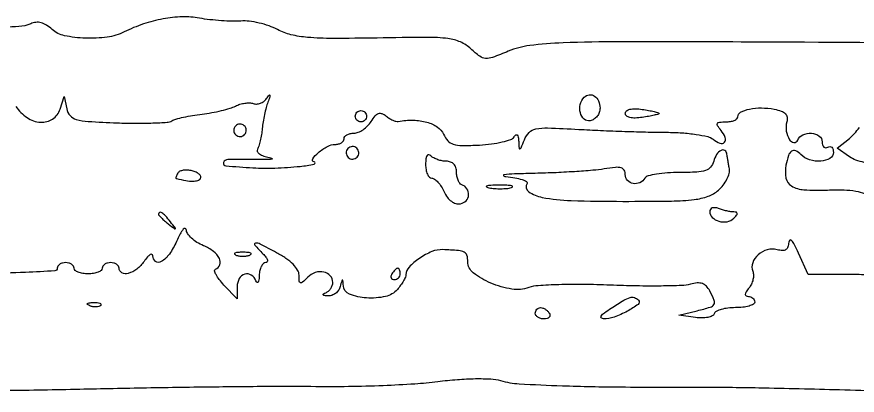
# Model space of a CAD drawing. Extents: x 0 to 5034, y 0 to 2560.
# Drawn here: x 675.8 to 825.2, y 2222.5 to 2289.7 of the extents above; entities that cross this region are included whole.
import ezdxf

# ---------------------------------------------------------------- set-up
doc = ezdxf.new("R2010")
doc.units = 0

msp = doc.modelspace()

# ---------------------------------------------------------------- linework, layer by layer
for points in [[(845.412255, 2284.918822, 0.001139), (806, 2285.172742, 0.001099), (783.140612, 2285.217705, 0.009485), (772.943873, 2285.021901, 0.02097), (767.004462, 2284.545112, 0.068468), (763.200929, 2283.538338, -0.01078), (760.408664, 2282.442698, -0.103834), (759.153552, 2282.258859, -0.146175), (758.113263, 2282.640697, -0.028036), (756.555942, 2283.947446, 0.083676), (754.696961, 2285.184679, 0.076279), (752.474633, 2285.79494, 0.030493), (748.769334, 2285.998076, 0.003018), (739.855013, 2285.889007, -0.004315), (731.96602, 2285.812948, -0.021316), (727.526389, 2285.997807, -0.038316), (724.557327, 2286.479492, -0.061902), (722.165565, 2287.382691, 0.037433), (720.657447, 2288.037966, 0.026359), (718.880735, 2288.553396, 0.026725), (717.118482, 2288.867176, 0.049375), (715.665565, 2288.902203, -0.024554), (714.154778, 2288.863718, -0.0114), (712.194276, 2288.954811, -0.011263), (710.135578, 2289.144238, -0.015409), (708.293671, 2289.413379, 0.051048), (705.211898, 2289.641544, 0.038246), (701.824927, 2289.286106, 0.03613), (698.323717, 2288.379997, 0.033573), (694.899201, 2286.961948, -0.081588), (691.904812, 2286.045845, -0.042538), (687.995506, 2285.853907, -0.04219), (684.292315, 2286.301548, -0.133519), (682.085059, 2287.423023, 0.043748), (681.084666, 2288.18057, 0.075575), (680.129366, 2288.595571, 0.088232), (679.202411, 2288.67264, 0.083713), (678.287245, 2288.429096, -0.093447), (676.193788, 2287.915069, -0.002225), (666.110349, 2287.41075, -0.005523)], [(675.662851, 2273.75, 0.100032), (677.636053, 2271.751637, 0.132951), (680.042858, 2270.932673, 0.164105), (682.179603, 2271.504942, 0.167702), (683.510318, 2273.25), (684.253899, 2275.5), (684.687096, 2273.321768, 0.132104), (685.280586, 2272.120869, 0.145215), (686.377453, 2271.432124, 0.053136), (688.527061, 2271.071731, 0.005548), (693.640703, 2270.821768, 0.007975), (696.993274, 2270.748679, 0.010864), (700.016703, 2270.796689, 0.007933), (702.523361, 2270.930849, 0.111506), (703.3814, 2271.188236, -0.061727), (704.103962, 2271.48544, -0.012284), (705.462252, 2271.821238, -0.012827), (707.073314, 2272.134657, -0.011634), (708.751559, 2272.376676, 0.014875), (710.472321, 2272.636223, 0.013978), (712.210946, 2273.002085, 0.014098), (713.733407, 2273.412893, 0.045967), (714.700716, 2273.803313, -0.045941), (715.490007, 2274.12193, -0.038473), (716.372621, 2274.314621, -0.040096), (717.212987, 2274.363322, -0.080203), (717.865654, 2274.242988, 0.102323), (718.46103, 2274.160025, 0.074017), (719.117634, 2274.302207, 0.070647), (719.733519, 2274.640326, 0.077156), (720.209986, 2275.128115, -0.011914), (720.671741, 2275.743817, -0.581284), (720.794614, 2275.725297, -0.176488), (720.79929, 2275.475725, -0.00554), (720.452244, 2274.5, 0.024176), (720.151611, 2273.543275, 0.011891), (719.857777, 2272.301417, 0.011769), (719.613199, 2270.994616, 0.016789), (719.462647, 2269.823974, -0.017405), (719.320027, 2268.725692, -0.017337), (719.10122, 2267.638542, -0.017466), (718.844348, 2266.703898, -0.062691), (718.587781, 2266.142032, 0.269194), (718.57618, 2265.722613, 0.118675), (718.961505, 2265.295933, 0.071155), (719.716757, 2264.923655, 0.037643), (720.733045, 2264.674257, -0.090786), (721.178576, 2264.513405, -0.706964), (721.151874, 2264.372686, -0.03563), (720.144164, 2264.290602, -0.00652), (718.273335, 2264.296201, 0.006376), (713.324847, 2264.31243, 0.323118), (712.586847, 2263.769204, 0.482303), (712.975365, 2263.185884, 0.006743), (717.805758, 2262.842557, 0.023161), (721.700731, 2262.799096, 0.015033), (726.195192, 2263.092633, 0.034968), (728.695713, 2263.50949, 0.826785), (728.678571, 2263.881685, -0.544286), (728.433399, 2264.415071, -0.077925), (729.403026, 2265.517098, -0.047347), (731.057396, 2266.646638, -0.126783), (732.428571, 2267, 0.061768), (733.02945, 2267.074515, 0.080164), (733.538393, 2267.29375, 0.09778), (733.879052, 2267.618614, 0.154765), (734, 2268, -0.171374), (734.13473, 2268.381544, -0.094043), (734.516839, 2268.70625, -0.074515), (735.086387, 2268.925895, -0.054884), (735.759453, 2269, 0.09735), (736.527802, 2269.151029, 0.052183), (737.382912, 2269.609829, 0.049174), (738.188979, 2270.281899, 0.054877), (738.815399, 2271.076014, -0.034049), (739.518594, 2272.04796, -0.132114), (740.120913, 2272.472256, -0.183827), (740.735079, 2272.464514, -0.079296), (741.450685, 2272.040927, 0.034624), (742.026113, 2271.627073, 0.035704), (742.647442, 2271.301305, 0.038148), (743.223833, 2271.100478, 0.109587), (743.64474, 2271.083334, -0.049286), (746.310716, 2271.294661, -0.064499), (748.725974, 2270.934054, -0.077359), (750.600054, 2270.071297, -0.14226), (751.67618, 2268.799683, 0.079955), (752.436784, 2267.636907, 0.136187), (753.413169, 2267.023069, 0.074006), (754.984038, 2266.797225, 0.01202), (758.073829, 2266.886817, 0.019199), (760.201894, 2267.081908, 0.025399), (762.116098, 2267.431421, 0.024389), (763.632957, 2267.867852, 0.170432), (764.229522, 2268.337134, -0.085459), (764.544031, 2268.683564, -0.382057), (764.795201, 2268.666777, -0.15941), (764.975262, 2268.301525, -0.025637), (765.048074, 2267.5, 0.007762), (765.113537, 2266.307776, 0.486267), (765.265786, 2266.204682, 0.219409), (765.472238, 2266.393934, 0.003888), (766.058394, 2267.823615, -0.097722), (766.907082, 2269.129966, -0.154221), (768.074276, 2269.758246, -0.056158), (770.195982, 2269.918895, -0.004624), (775.745008, 2269.664167, 0.003214), (779.595665, 2269.476525, 0.002253), (783.934839, 2269.312616, 0.002273), (788.092349, 2269.193246, 0.004745), (791.33104, 2269.145739, -0.015862), (794.063901, 2269.044855, -0.019832), (796.587005, 2268.770587, -0.018797), (798.650237, 2268.383353, -0.117945), (799.605206, 2267.912687, 0.078409), (800.829609, 2267.185009, 0.313418), (801.634278, 2267.371476, 0.290955), (801.779754, 2268.222201, 0.074088), (801.020056, 2269.475834, -0.025996), (800.394005, 2270.315382, -0.282481), (800.378583, 2270.719467, -0.248327), (800.739811, 2270.951779, -0.021182), (801.877555, 2271, 0.039723), (802.690252, 2271.064668, 0.058965), (803.376532, 2271.25949, 0.077549), (803.843557, 2271.545301, 0.220163), (804, 2271.883369, -0.280124), (804.499793, 2272.70546, -0.067806), (806.06377, 2273.263803, -0.054402), (808.200832, 2273.475625, -0.044775), (810.482518, 2273.248093, -0.036845), (811.725674, 2272.914004, -0.115457), (812.451115, 2272.453011, -0.162706), (812.75786, 2271.821589, -0.096653), (812.704612, 2270.978437, 0.102224), (812.620639, 2269.366218, 0.098507), (813.178382, 2267.829124, 0.237365), (813.970906, 2267.331996, 0.33124), (814.659464, 2267.75, -0.193582), (815.574923, 2268.698076, -0.123507), (817.104221, 2268.96799, -0.137916), (818.465415, 2268.478545, -0.24247), (819, 2267.440983, 0.066118), (819.073267, 2266.889346, 0.138808), (819.29375, 2266.521475, 0.191142), (819.620352, 2266.392057, 0.139169), (820, 2266.5, -0.139169), (820.379648, 2266.607943, -0.191142), (820.70625, 2266.478525, -0.138808), (820.926733, 2266.110654, -0.066118), (821, 2265.559017, -0.269313), (820.38798, 2264.50517, -0.113899), (818.763867, 2264.017525, -0.090795), (816.768017, 2264.250542, -0.122629), (815.216667, 2265.183333, 0.083358), (814.287535, 2265.845339, 0.2738), (813.566174, 2265.786224, 0.161734), (812.998504, 2265.013892, 0.030733), (812.55779, 2263.300077, 0.096552), (812.562933, 2261.018542, 0.212245), (813.545966, 2259.621116, 0.120399), (815.761857, 2258.936081, 0.024068), (819.930738, 2258.885819, -0.01452), (822.879727, 2258.906556, -0.037587), (824.995032, 2258.700415, -0.053676), (826.521692, 2258.26219, -0.099985)], [(662.693751, 2269.917261, 0.000206), (673.9853, 2270.704333, 0.080709)], [(826.480686, 2263.794827, -0.036188), (824.990455, 2264.220034, -0.065274), (823.866239, 2264.806243), (821.689988, 2266.330549), (823.831476, 2268.064621, 0.038897), (824.719155, 2268.905639, 0.025065), (825.61567, 2270.004111, 0.025176)], [(826.838717, 2243.83605, 0.006912), (823.5, 2243.891641), (816.5, 2243.911414), (814.801405, 2247.705707, 0.01412), (814.091854, 2249.17777, 0.065025), (813.552777, 2249.953592, 0.381818), (813.238184, 2249.986491, 0.233614), (813.051405, 2249.633369, -0.065121), (812.916312, 2248.783238, -0.179066), (812.55837, 2248.304514, -0.159631), (811.942396, 2248.142101, -0.049287), (810.982409, 2248.294349, 0.133262), (809.23529, 2248.2783, 0.113244), (807.611483, 2247.391892, 0.124746), (806.641374, 2245.965893, 0.180828), (806.654365, 2244.458326, -0.090769), (806.781393, 2243.78091, -0.056183), (806.693913, 2242.973511, -0.053968), (806.419226, 2242.166322, -0.06431), (805.989431, 2241.487265, 0.02476), (805.473222, 2240.798576, 0.130387), (805.319514, 2240.356174, 0.302172), (805.463671, 2240.09955, 0.118572), (805.877555, 2240, -0.087854), (806.306129, 2239.924111, -0.094595), (806.670282, 2239.70625, -0.100072), (806.913879, 2239.381483, -0.111474), (807, 2239, -0.274241), (806.771393, 2238.614548, -0.053908), (805.996354, 2238.29375, -0.043521), (804.89247, 2238.072573, -0.027697), (803.583333, 2238, 0.029819), (802.248571, 2237.920326, 0.040272), (801.063806, 2237.680481, 0.045519), (800.168693, 2237.332046, 0.199291), (799.804092, 2236.912275, -0.206387), (799.457286, 2236.523816, -0.059567), (798.675363, 2236.268217, -0.049137), (797.634728, 2236.165122, -0.035481), (796.470758, 2236.247179), (793.5, 2236.669807), (796.75, 2237.459903, 0.011343), (799.107983, 2238.09012, 0.181064), (799.759105, 2238.577035, 0.248293), (799.81926, 2239.293977, 0.022094), (799.009711, 2240.981855, 0.067839), (798.40513, 2241.816536, 0.119984), (797.693018, 2242.27261, 0.105099), (796.782372, 2242.383689, 0.044175), (795.561363, 2242.166114, -0.05714), (794.004197, 2241.930006, -0.006169), (790.358624, 2241.842546, -0.007512), (786.000682, 2241.85725, -0.005986), (781.301652, 2242, 0.008156), (776.587366, 2242.122745, 0.010005), (772.18281, 2242.077428, 0.008629), (768.499026, 2241.902114, 0.068448), (766.831318, 2241.561456, -0.125408), (763.835456, 2241.295134, -0.060075), (760.099343, 2242.372933, -0.0623), (756.976882, 2244.18278, -0.234422), (756, 2246.151874, 0.065851), (755.848589, 2247.296537, 0.217868), (755.375154, 2247.867768, 0.094769), (754.345453, 2248.142502, 0.007743), (751.549738, 2248.3, 0.108628), (749.624019, 2247.958288, 0.051064), (747.386747, 2246.753245, 0.050985), (745.550355, 2245.212788, 0.195155), (745, 2243.856443, -0.108467), (744.904698, 2243.422297, -0.024043), (744.551008, 2242.743341, -0.023904), (744.056608, 2241.982317, -0.021045), (743.471515, 2241.237722, -0.16456), (741.349777, 2239.975955, -0.068759), (737.988734, 2239.730148, -0.075302), (734.97226, 2240.387667, -0.291742), (733.883999, 2241.855035, 0.004631), (733.806829, 2242.82166, 0.441504), (733.707403, 2242.897297, 0.287577), (733.590196, 2242.79001, 0.003476), (733.310674, 2241.75, -0.085635), (733.009615, 2241.087383, -0.077442), (732.495167, 2240.537253, -0.079495), (731.851654, 2240.180948, -0.098836), (731.176676, 2240.078947, -0.019578), (730.512178, 2240.13637, -0.206337), (730.282519, 2240.271646, -0.43878), (730.316718, 2240.44439, -0.041236), (730.75, 2240.662281, 0.081631), (731.227883, 2240.95293, 0.06462), (731.632812, 2241.403221, 0.06511), (731.906678, 2241.937973, 0.086029), (732, 2242.476345, 0.182726), (731.549655, 2243.667498, 0.16321), (730.400266, 2244.332173, 0.133576), (728.887592, 2244.233943, 0.114236), (727.528939, 2243.386082, -0.011947), (726.608528, 2242.508635, -0.246566), (726.25, 2242.415511, -0.328428), (726.038973, 2242.662635, -0.01803), (726, 2243.743048, 0.137695), (725.739279, 2244.671835, 0.058929), (724.936719, 2245.69519, 0.046698), (723.674272, 2246.747118, 0.027772), (722, 2247.764035, 0.004899), (719.076014, 2249.288155, 0.138334), (718.245083, 2249.452945, 0.619117), (718.111436, 2249.121171, 0.014907), (719.571429, 2247.571429, -0.032428), (720.102231, 2246.966917, -0.08714), (720.366518, 2246.461607, -0.216722), (720.328704, 2246.144783, -0.262054), (720.071429, 2246, 0.194831), (719.655954, 2245.831717, 0.082306), (719.291541, 2245.339063, 0.064013), (719.030139, 2244.61117, 0.045495), (718.921053, 2243.75, -0.020908), (718.859693, 2242.953487, -0.102704), (718.717133, 2242.528125, -0.451325), (718.534095, 2242.492009, -0.134342), (718.337719, 2242.75, 0.153182), (717.494833, 2243.77642, 0.219572), (716.347758, 2243.946243, 0.194757), (715.369569, 2243.171267, 0.129745), (715, 2241.771031), (715, 2239.542063), (712.646539, 2242.021031, -0.023548), (711.804699, 2242.995818, -0.043846), (711.235111, 2243.86972, -0.06484), (710.986616, 2244.528927, -0.373392), (711.146539, 2244.833333, 0.218232), (711.912331, 2245.625102, 0.20654), (711.835458, 2246.747937, 0.11498), (710.774186, 2247.99606, 0.061195), (709, 2249, -0.042419), (707.848374, 2249.595873, -0.04822), (706.86615, 2250.35604, -0.054443), (706.180918, 2251.158089, -0.142627), (705.948595, 2251.87132, 0.395819), (705.74918, 2252.070756, 0.233307), (705.417661, 2251.920013, 0.050054), (704.866244, 2251.088565, 0.015884), (704.213344, 2249.75, -0.047316), (702.937845, 2247.504649, -0.105211), (701.505885, 2246.170693, -0.304152), (700.502446, 2246.221101, -0.236803), (700, 2247.222506, 0.298804), (699.845742, 2247.457585, 0.250118), (699.542718, 2247.43304, 0.073354), (699.043296, 2246.997263, 0.023977), (698.443296, 2246.222506, -0.073106), (697.143997, 2244.847137, -0.10018), (695.628499, 2244.080772, -0.184905), (694.500588, 2244.190737, -0.28429), (694, 2245, 0.148195), (693.884432, 2245.381354, 0.098894), (693.559375, 2245.70625, 0.082425), (693.073457, 2245.925306, 0.064853), (692.5, 2246, 0.064853), (691.926543, 2245.925306, 0.082425), (691.440625, 2245.70625, 0.098894), (691.115568, 2245.381354, 0.148195), (691, 2245, -0.226478), (690.817169, 2244.617064, -0.074992), (690.265625, 2244.29375, -0.057076), (689.457356, 2244.073116, -0.038131), (688.5, 2244, -0.038131), (687.542644, 2244.073116, -0.057076), (686.734375, 2244.29375, -0.074992), (686.182831, 2244.617064, -0.226478), (686, 2245, 0.148195), (685.884432, 2245.381354, 0.098894), (685.559375, 2245.70625, 0.082425), (685.073457, 2245.925306, 0.064853), (684.5, 2246, 0.064853), (683.926543, 2245.925306, 0.082425), (683.440625, 2245.70625, 0.098894), (683.115568, 2245.381354, 0.148195), (683, 2245, -0.39669), (682.566547, 2244.539636, -0.003493), (677.345842, 2244.261565, -0.008246), (670.605111, 2244.061066, -0.003311)], [(673.909562, 2223.33322, 0.003884), (687, 2223.538813, -0.001544), (698.901501, 2223.781457, -0.001436), (711.09375, 2223.957347, -0.001431), (721.933446, 2224.051568, -0.004862), (729, 2224.024063, 0.007301), (734.765765, 2224.029746, 0.005975), (740.92806, 2224.199482, 0.006041), (746.592375, 2224.49185, 0.015797), (750.648716, 2224.879364, -0.012236), (754.143491, 2225.238358, -0.015649), (757.375745, 2225.38908, -0.01667), (760.087638, 2225.340161, -0.057043), (761.824373, 2225.050369, 0.055326), (765.145105, 2224.484577, 0.006209), (772.805111, 2224.133465, 0.006254), (783.164483, 2223.917129, 0.002683), (797, 2223.875526, -0.005462), (807.76306, 2223.783333, -0.002357), (822.102698, 2223.436197, -0.002358), (837.060374, 2222.932956, -0.003626)]]:
    msp.add_lwpolyline(points, format="xyb")
for points in [[(779.5, 2273.430362, -0.087068), (779.367985, 2272.677995, -0.079116), (778.985937, 2271.987389, -0.081012), (778.418387, 2271.462969, -0.098819), (777.75, 2271.190371, -0.232753), (776.685979, 2271.48154, -0.150235), (776.00714, 2272.593531, -0.120414), (775.991789, 2274.102924, -0.139875), (776.6875, 2275.354167, -0.16403), (777.595341, 2275.804219, -0.185843), (778.536784, 2275.581376, -0.145948), (779.247627, 2274.704185, -0.098108)], [(738, 2272, -0.099038), (737.923658, 2271.618362, -0.097945), (737.70625, 2271.29375, -0.097945), (737.381638, 2271.076342, -0.099038), (737, 2271, -0.099038), (736.618362, 2271.076342, -0.097945), (736.29375, 2271.29375, -0.097945), (736.076342, 2271.618362, -0.099038), (736, 2272, -0.099038), (736.076342, 2272.381638, -0.097945), (736.29375, 2272.70625, -0.097945), (736.618362, 2272.923658, -0.099038), (737, 2273, -0.099038), (737.381638, 2272.923658, -0.097945), (737.70625, 2272.70625, -0.097945), (737.923658, 2272.381638, -0.099038)], [(790, 2272.5, -0.339307), (789.905681, 2272.377014, -0.007223), (789.11875, 2272.177853, -0.013579), (788.150128, 2271.975163, -0.008349), (787, 2271.786692, -0.029162), (785.749415, 2271.677086, -0.065731), (784.804712, 2271.773935, -0.107964), (784.215784, 2272.057352, -0.230763), (784, 2272.5, -0.230763), (784.215784, 2272.942648, -0.107964), (784.804712, 2273.226065, -0.065731), (785.749415, 2273.322914, -0.029162), (787, 2273.213308, -0.008349), (788.150128, 2273.024837, -0.013579), (789.11875, 2272.822147, -0.007223), (789.905681, 2272.622986, -0.339307)], [(714.552786, 2270.08541, 0.099038), (714.401684, 2269.679226, 0.097945), (714.417584, 2269.244476, 0.097945), (714.597789, 2268.848514, 0.099038), (714.91459, 2268.552786, 0.099038), (715.320774, 2268.401684, 0.097945), (715.755524, 2268.417584, 0.097945), (716.151486, 2268.597789, 0.099038), (716.447214, 2268.91459, 0.099038), (716.598316, 2269.320774, 0.097945), (716.582416, 2269.755524, 0.097945), (716.402211, 2270.151486, 0.099038), (716.08541, 2270.447214, 0.099038), (715.679226, 2270.598316, 0.097945), (715.244476, 2270.582416, 0.097945), (714.848514, 2270.402211, 0.099038)], [(734.552786, 2266.08541, 0.099038), (734.401684, 2265.679226, 0.097945), (734.417584, 2265.244476, 0.097945), (734.597789, 2264.848514, 0.099038), (734.91459, 2264.552786, 0.099038), (735.320774, 2264.401684, 0.097945), (735.755524, 2264.417584, 0.097945), (736.151486, 2264.597789, 0.099038), (736.447214, 2264.91459, 0.099038), (736.598316, 2265.320774, 0.097945), (736.582416, 2265.755524, 0.097945), (736.402211, 2266.151486, 0.099038), (736.08541, 2266.447214, 0.099038), (735.679226, 2266.598316, 0.097945), (735.244476, 2266.582416, 0.097945), (734.848514, 2266.402211, 0.099038)], [(748.5, 2263.45, 0.042533), (748.579934, 2262.512041, 0.062179), (748.820036, 2261.719687, 0.081643), (749.172911, 2261.182672, 0.209621), (749.589485, 2261, -0.162345), (750.084025, 2260.835081, -0.047788), (750.682832, 2260.289122, -0.042484), (751.279371, 2259.506217, -0.03468), (751.781601, 2258.579988, 0.051962), (752.361588, 2257.593181, 0.07683), (753.072476, 2256.886754, 0.090534), (753.86644, 2256.504874, 0.108855), (754.692116, 2256.462825, 0.164667), (755.694476, 2257.000539, 0.172436), (756.140778, 2258.025993, 0.168426), (755.843763, 2259.121591, 0.157909), (754.925, 2259.833333, -0.149479), (754.570307, 2260.098873, -0.060412), (754.271719, 2260.631771, -0.052531), (754.068446, 2261.325377, -0.04506), (754, 2262.083333, 0.078253), (753.875625, 2262.873165, 0.110861), (753.515217, 2263.483796, 0.11529), (752.940776, 2263.866102, 0.089651), (752.2, 2264, -0.046014), (751.44112, 2264.069987, -0.03719), (750.649688, 2264.279062, -0.038507), (749.943451, 2264.585675, -0.074846), (749.45, 2264.95, 0.160383), (749.059939, 2265.146835, 0.297191), (748.75, 2265.005263, 0.114521), (748.554022, 2264.44505, 0.027125)], [(799.710251, 2264, -0.1126), (799.173383, 2262.968857, -0.137765), (798.275217, 2262.363965, -0.068046), (796.696299, 2262.071735, -0.011783), (793.652637, 2262, 0.016828), (791.48764, 2261.927115, 0.023459), (789.562276, 2261.70625, 0.021169), (788.034711, 2261.391099, 0.195286), (787.5, 2261, -0.149335), (786.582763, 2260.194313, -0.151798), (785.378261, 2260.045445, -0.168683), (784.389746, 2260.601688, -0.183011), (784, 2261.630842, 0.126585), (783.800063, 2262.407925, 0.203698), (783.270162, 2262.82365, 0.091659), (782.23355, 2262.907312, 0.015385), (780.25, 2262.641848, -0.019995), (778.228719, 2262.390277, -0.005186), (774.957813, 2262.149535, -0.005266), (771.220704, 2261.952915, -0.00535), (767.5, 2261.836298, 0.004455), (764.270106, 2261.740852, 0.020369), (762.398883, 2261.592367, 0.673737), (762.354492, 2261.428866, 0.141059), (762.772793, 2261.266681, -0.019186), (764.375863, 2261.060401, -0.036366), (765.640117, 2260.7523, -0.050647), (766.44518, 2260.399567, -0.425806), (766.533804, 2260.054695, 0.396631), (766.832653, 2258.592616, 0.107865), (769.219798, 2257.585946, 0.038204), (774.388388, 2257.026572, 0.007859), (783.563092, 2256.882353, 0.003387), (792.196337, 2256.940841, 0.025676), (796.259172, 2257.204846, 0.057494), (798.714794, 2257.782639, 0.092701), (800.562142, 2258.867083, 0.048339), (801.409698, 2259.761517, 0.047905), (802.072654, 2260.804626, 0.052121), (802.467422, 2261.833795, 0.112854), (802.498902, 2262.675906, -0.003095), (802.360876, 2263.42927, -0.003092), (802.232149, 2264.184485, -0.003025), (802.127827, 2264.84523, -0.012221), (802.076511, 2265.25, 0.220502), (801.696063, 2265.890888, 0.278648), (801.0212, 2265.929742, 0.131347), (800.228527, 2265.195428, 0.076806)], [(704.441979, 2261.90612, 0.027067), (704.249397, 2261.553142, 0.048851), (704.137244, 2261.243698, 0.072333), (704.113387, 2261.018777, 0.333982), (704.190983, 2260.923489, 0.018244), (705.87184, 2260.571845, 0.045489), (707.122054, 2260.473084, 0.068008), (707.995734, 2260.603244, 0.185464), (708.484782, 2260.975377, 0.240155), (708.513173, 2261.320032, 0.115361), (708.248864, 2261.691124, 0.074516), (707.715717, 2262.035443, 0.04225), (706.989749, 2262.29243, 0.046475), (706.187826, 2262.424227, 0.055179), (705.421392, 2262.393373, 0.064228), (704.800598, 2262.215694, 0.15374)], [(759.761659, 2259.292739, 0.028254), (760.754739, 2259.159391, 0.020511), (761.869594, 2259.119272, 0.020826), (762.934218, 2259.169017, 0.041951), (763.761659, 2259.31292, 0.285845), (763.916221, 2259.476221, 0.417468), (763.814362, 2259.62839, 0.038992), (762.938425, 2259.726931, 0.009782), (761.5, 2259.747817, 0.008901), (760.071102, 2259.715166, 0.053901), (759.339362, 2259.605813, 0.67161), (759.319562, 2259.45659, 0.082665)], [(701, 2254.622445, 0.184603), (701.08115, 2254.410139, 0.013803), (701.514063, 2253.952641, 0.017649), (702.079598, 2253.425681, 0.012436), (702.75, 2252.872445, 0.001576), (703.879507, 2251.99236, 0.377591), (704, 2252, 0.377591), (704.00764, 2252.120493, 0.001576), (703.127555, 2253.25, 0.017685), (702.23668, 2254.306759, 0.065617), (701.573889, 2254.869516, 0.241985), (701.193395, 2254.90695, 0.307699)], [(799, 2255.075604, 0.205315), (799.447415, 2254.031951, 0.121807), (800.642552, 2253.35024, 0.111155), (802.109397, 2253.270138, 0.155882), (803.267217, 2253.867217, 0.02275), (803.770169, 2254.418147, 0.172056), (803.89027, 2254.743485, 0.341337), (803.744158, 2254.937689, 0.067079), (803.281787, 2255, -0.038908), (802.742265, 2255.042047, -0.016397), (802.0274, 2255.178303, -0.016106), (801.26933, 2255.374572, -0.020216), (800.581787, 2255.606989, 0.062998), (799.97576, 2255.755665, 0.110153), (799.464077, 2255.70191, 0.151794), (799.128016, 2255.459252, 0.162438)], [(714.75, 2247.337719, 0.057986), (715.320008, 2247.181385, 0.037979), (716, 2247.12966, 0.037979), (716.679992, 2247.181385, 0.057986), (717.25, 2247.337719, 0.174857), (717.459382, 2247.525001, 0.447206), (717.398438, 2247.693942, 0.078554), (716.89144, 2247.810911, 0.017491), (716, 2247.842105, 0.017491), (715.10856, 2247.810911, 0.078554), (714.601562, 2247.693942, 0.447206), (714.540618, 2247.525001, 0.174857)], [(742.5, 2244, 0.082592), (742.343488, 2243.6179, 0.161196), (742.3746, 2243.29375, 0.182303), (742.586039, 2243.078288, 0.108972), (742.940983, 2243, 0.093332), (743.345238, 2243.076123, 0.09642), (743.688914, 2243.29375, 0.099167), (743.918938, 2243.618444, 0.105053), (744, 2244, 0.042167), (743.967655, 2244.382849, 0.061769), (743.870461, 2244.70625, 0.081139), (743.727648, 2244.92554, 0.210953), (743.559017, 2245, 0.151918), (743.34829, 2244.934461, 0.038439), (743.066025, 2244.70625, 0.035638), (742.768994, 2244.382774, 0.029505)], [(786.318199, 2239.348467, -0.455792), (786.265006, 2238.588954, -0.037477), (784.373612, 2237.374937, -0.03808), (782.034323, 2236.331421, -0.086889), (780.135693, 2236.005265, -0.201066), (779.733872, 2236.17518, -0.362196), (779.707425, 2236.509673, -0.080344), (780.284806, 2237.097491, -0.016079), (781.5, 2237.932166, -0.007862), (783.736794, 2239.315824, -0.063173), (784.84336, 2239.799504, -0.152237), (785.605811, 2239.787106, -0.11728)], [(690.729167, 2238.395833, -0.126455), (690.402231, 2238.202593, -0.060344), (689.916927, 2238.123424, -0.05415), (689.359369, 2238.160852, -0.051402), (688.8125, 2238.316886, -0.054073), (688.395823, 2238.538436, -0.470617), (688.37858, 2238.720685, -0.168741), (688.670344, 2238.862007, -0.018894), (689.416667, 2238.921053, -0.028489), (690.112848, 2238.910055, -0.077125), (690.592839, 2238.799335, -0.208169), (690.77538, 2238.614691, -0.296942)], [(770.5, 2237, -0.139169), (770.607943, 2236.620352, -0.191142), (770.478525, 2236.29375, -0.138808), (770.110654, 2236.073267, -0.066118), (769.559017, 2236, -0.062283), (768.962904, 2236.074545, -0.080552), (768.457961, 2236.29375, -0.097988), (768.120018, 2236.618621, -0.153634), (768, 2237, -0.092995), (768.071618, 2237.381732, -0.096318), (768.276414, 2237.70625, -0.099231), (768.581949, 2237.923444, -0.105429), (768.940983, 2238, -0.089642), (769.346558, 2237.926698, -0.053229), (769.7871, 2237.70625, -0.051032), (770.193797, 2237.382515, -0.06081)]]:
    msp.add_lwpolyline(points, format="xyb", close=True)

doc.saveas('drawing.dxf')
